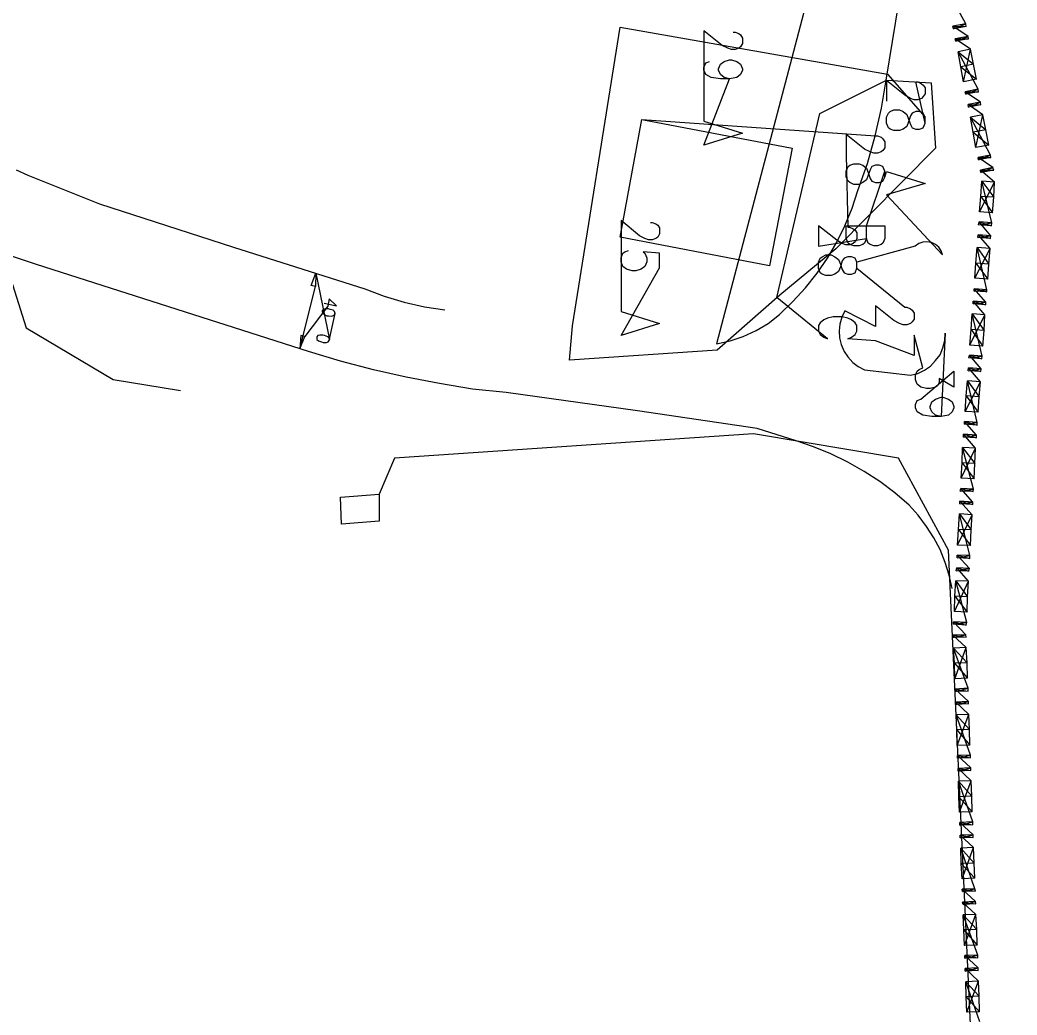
# Model space of a CAD drawing. Header units: metres. Extents: x 0 to 805, y 0 to 1107.
# Drawn here: x 544.3 to 682.6, y 432 to 570.1 of the extents above; entities that cross this region are included whole.
import ezdxf

# ---------------------------------------------------------------- set-up
doc = ezdxf.new("R2010")
doc.units = ezdxf.units.M
for name, color, linetype in [('GUIDES', 8, 'Continuous'), ('PLOTS_ORIGINAL', 3, 'Continuous'), ('ROADS', 7, 'Continuous')]:
    doc.layers.add(name, color=color, linetype=linetype)

msp = doc.modelspace()

# ---------------------------------------------------------------- linework, layer by layer
at = {"layer": 'GUIDES'}
for points in [[(675.51, 569.52), (673.73, 569.2), (675.57, 569.14), (675.51, 569.52)], [(673.73, 569.2), (675.57, 569.14), (673.79, 568.82), (673.73, 569.2)], [(675.82, 567.74), (674.05, 567.42), (675.89, 567.42), (675.82, 567.74)], [(674.05, 567.42), (675.89, 567.42), (674.11, 567.1), (674.05, 567.42)], [(676.14, 566.02), (674.43, 565.64), (676.59, 563.93), (676.14, 566.02)], [(674.43, 565.64), (676.59, 563.93), (674.81, 563.55), (674.43, 565.64)], [(676.59, 563.93), (674.81, 563.55), (676.97, 561.83), (676.59, 563.93)], [(674.81, 563.55), (676.97, 561.83), (675.19, 561.45), (674.81, 563.55)], [(677.22, 560.44), (675.44, 560.06), (677.28, 560.06), (677.22, 560.44)], [(675.44, 560.06), (677.28, 560.06), (675.51, 559.74), (675.44, 560.06)], [(677.54, 558.66), (675.82, 558.34), (677.6, 558.28), (677.54, 558.66)], [(675.82, 558.34), (677.6, 558.28), (675.89, 557.96), (675.82, 558.34)], [(651.44, 552.25), (648.26, 535.93), (627.56, 539.93), (630.55, 556.25), (651.44, 552.25)], [(677.86, 556.88), (676.14, 556.56), (678.3, 554.79), (677.86, 556.88)], [(676.14, 556.56), (678.3, 554.79), (676.52, 554.47), (676.14, 556.56)], [(678.3, 554.79), (676.52, 554.47), (678.68, 552.69), (678.3, 554.79)], [(676.52, 554.47), (678.68, 552.69), (676.9, 552.37), (676.52, 554.47)], [(678.93, 551.29), (677.22, 550.98), (679, 550.98), (678.93, 551.29)], [(677.22, 550.98), (679, 550.98), (677.28, 550.66), (677.22, 550.98)], [(679.25, 549.58), (677.54, 549.2), (679.38, 549.2), (679.25, 549.58)], [(677.54, 549.2), (679.38, 549.2), (677.6, 548.88), (677.54, 549.2)], [(677.73, 547.67), (679.38, 545.45), (677.6, 545.58), (677.73, 547.67)], [(679.51, 547.55), (677.73, 547.67), (679.38, 545.45), (679.51, 547.55)], [(677.6, 545.58), (679.19, 543.29), (677.41, 543.42), (677.6, 545.58)], [(679.38, 545.45), (677.6, 545.58), (679.19, 543.29), (679.38, 545.45)], [(677.35, 542.02), (679.06, 541.51), (677.28, 541.64), (677.35, 542.02)], [(679.13, 541.89), (677.35, 542.02), (679.06, 541.51), (679.13, 541.89)], [(677.22, 540.24), (678.93, 539.74), (677.16, 539.86), (677.22, 540.24)], [(679, 540.12), (677.22, 540.24), (678.93, 539.74), (679, 540.12)], [(677.09, 538.47), (678.68, 536.18), (676.9, 536.31), (677.09, 538.47)], [(678.87, 538.34), (677.09, 538.47), (678.68, 536.18), (678.87, 538.34)], [(676.9, 536.31), (678.55, 534.08), (676.78, 534.21), (676.9, 536.31)], [(678.68, 536.18), (676.9, 536.31), (678.55, 534.08), (678.68, 536.18)], [(585.27, 533.07), (584.7, 533.2), (585.34, 534.91), (585.27, 533.07)], [(678.43, 532.62), (676.65, 532.75), (678.43, 532.31), (678.43, 532.62)], [(676.65, 532.75), (678.43, 532.31), (676.65, 532.43), (676.65, 532.75)], [(588, 529.32), (587.94, 529.58), (587.75, 529.77), (587.3, 529.89), (587.11, 529.96), (586.67, 529.96), (586.35, 529.89), (586.22, 529.7), (586.22, 529.58), (586.29, 529.39), (586.48, 529.19), (586.86, 529), (587.11, 529), (587.56, 528.94), (587.88, 529.07), (587.94, 529.19), (588, 529.32)], [(678.3, 530.91), (676.52, 531.04), (678.3, 530.53), (678.3, 530.91)], [(676.52, 531.04), (678.3, 530.53), (676.52, 530.66), (676.52, 531.04)], [(676.39, 529.26), (678.05, 526.97), (676.27, 527.1), (676.39, 529.26)], [(678.17, 529.13), (676.39, 529.26), (678.05, 526.97), (678.17, 529.13)], [(676.27, 527.1), (677.86, 524.81), (676.08, 524.94), (676.27, 527.1)], [(678.05, 526.97), (676.27, 527.1), (677.86, 524.81), (678.05, 526.97)], [(583.81, 526.15), (583.24, 526.27), (583.11, 524.43), (583.81, 526.15)], [(587.24, 525.7), (587.18, 525.89), (586.99, 526.08), (586.54, 526.27), (586.29, 526.34), (585.91, 526.34), (585.59, 526.27), (585.46, 526.08), (585.46, 525.96), (585.46, 525.7), (585.72, 525.51), (586.1, 525.38), (586.35, 525.32), (586.8, 525.32), (587.05, 525.38), (587.18, 525.58), (587.24, 525.7)], [(676.01, 523.54), (677.73, 523.04), (675.95, 523.16), (676.01, 523.54)], [(677.79, 523.42), (676.01, 523.54), (677.73, 523.04), (677.79, 523.42)], [(675.89, 521.77), (677.6, 521.26), (675.82, 521.38), (675.89, 521.77)], [(677.66, 521.64), (675.89, 521.77), (677.6, 521.26), (677.66, 521.64)], [(675.76, 519.99), (677.35, 517.76), (675.57, 517.89), (675.76, 519.99)], [(677.54, 519.86), (675.76, 519.99), (677.35, 517.76), (677.54, 519.86)], [(675.57, 517.89), (677.22, 515.61), (675.44, 515.73), (675.57, 517.89)], [(677.35, 517.76), (675.57, 517.89), (677.22, 515.61), (677.35, 517.76)], [(677.09, 514.21), (675.32, 514.34), (677.09, 513.83), (677.09, 514.21)], [(675.32, 514.34), (677.09, 513.83), (675.32, 513.95), (675.32, 514.34)], [(676.97, 512.43), (675.19, 512.56), (676.97, 512.05), (676.97, 512.43)], [(675.19, 512.56), (676.97, 512.05), (675.19, 512.18), (675.19, 512.56)], [(675.06, 510.72), (676.78, 508.49), (675, 508.62), (675.06, 510.72)], [(676.84, 510.65), (675.06, 510.72), (676.78, 508.49), (676.84, 510.65)], [(675, 508.62), (676.65, 506.4), (674.87, 506.46), (675, 508.62)], [(676.78, 508.49), (675, 508.62), (676.65, 506.4), (676.78, 508.49)], [(674.81, 505.06), (676.52, 504.62), (674.74, 504.68), (674.81, 505.06)], [(676.59, 504.94), (674.81, 505.06), (676.52, 504.62), (676.59, 504.94)], [(594.1, 504.24), (594.1, 500.49), (588.89, 500.11), (588.76, 503.86), (594.1, 504.24)], [(676.46, 503.16), (674.68, 503.29), (676.46, 502.84), (676.46, 503.16)], [(674.68, 503.29), (676.46, 502.84), (674.68, 502.91), (674.68, 503.29)], [(674.62, 501.51), (676.27, 499.29), (674.49, 499.35), (674.62, 501.51)], [(676.39, 501.38), (674.62, 501.51), (676.27, 499.29), (676.39, 501.38)], [(674.49, 499.35), (676.14, 497.13), (674.36, 497.19), (674.49, 499.35)], [(676.27, 499.29), (674.49, 499.35), (676.14, 497.13), (676.27, 499.29)], [(676.08, 495.73), (674.3, 495.79), (676.08, 495.35), (676.08, 495.73)], [(674.3, 495.79), (676.08, 495.35), (674.3, 495.41), (674.3, 495.79)], [(674.24, 494.02), (675.95, 493.57), (674.17, 493.63), (674.24, 494.02)], [(676.01, 493.95), (674.24, 494.02), (675.95, 493.57), (676.01, 493.95)], [(674.11, 492.24), (675.76, 490.02), (673.98, 490.08), (674.11, 492.24)], [(675.89, 492.17), (674.11, 492.24), (675.76, 490.02), (675.89, 492.17)], [(673.98, 490.08), (675.7, 487.86), (673.92, 487.98), (673.98, 490.08)], [(675.76, 490.02), (673.98, 490.08), (675.7, 487.86), (675.76, 490.02)], [(675.63, 486.46), (673.79, 486.52), (675.57, 486.08), (675.63, 486.46)], [(673.79, 486.52), (675.57, 486.08), (673.79, 486.21), (673.79, 486.52)], [(675.51, 484.74), (673.73, 484.68), (675.57, 484.43), (675.51, 484.74)], [(673.73, 484.68), (675.57, 484.43), (673.73, 484.36), (673.73, 484.68)], [(675.57, 482.97), (673.79, 482.9), (675.7, 480.87), (675.57, 482.97)], [(673.79, 482.9), (675.7, 480.87), (673.92, 480.81), (673.79, 482.9)], [(675.7, 480.87), (673.92, 480.81), (675.76, 478.71), (675.7, 480.87)], [(673.92, 480.81), (675.76, 478.71), (673.98, 478.65), (673.92, 480.81)], [(675.82, 477.32), (674.05, 477.19), (675.82, 476.93), (675.82, 477.32)], [(674.05, 477.19), (675.82, 476.93), (674.05, 476.87), (674.05, 477.19)], [(675.89, 475.47), (674.11, 475.41), (675.89, 475.16), (675.89, 475.47)], [(674.11, 475.41), (675.89, 475.16), (674.11, 475.09), (674.11, 475.41)], [(675.95, 473.7), (674.17, 473.63), (676.01, 471.6), (675.95, 473.7)], [(674.17, 473.63), (676.01, 471.6), (674.24, 471.54), (674.17, 473.63)], [(676.01, 471.6), (674.24, 471.54), (676.08, 469.44), (676.01, 471.6)], [(674.24, 471.54), (676.08, 469.44), (674.3, 469.38), (674.24, 471.54)], [(676.14, 468.04), (674.36, 467.98), (676.14, 467.66), (676.14, 468.04)], [(674.36, 467.98), (676.14, 467.66), (674.36, 467.6), (674.36, 467.98)], [(676.2, 466.27), (674.43, 466.2), (676.2, 465.89), (676.2, 466.27)], [(674.43, 466.2), (676.2, 465.89), (674.43, 465.82), (674.43, 466.2)], [(676.27, 464.49), (674.49, 464.42), (676.33, 462.33), (676.27, 464.49)], [(674.49, 464.42), (676.33, 462.33), (674.55, 462.27), (674.49, 464.42)], [(676.33, 462.33), (674.55, 462.27), (676.39, 460.17), (676.33, 462.33)], [(674.55, 462.27), (676.39, 460.17), (674.62, 460.11), (674.55, 462.27)], [(676.46, 458.77), (674.68, 458.71), (676.46, 458.39), (676.46, 458.77)], [(674.68, 458.71), (676.46, 458.39), (674.68, 458.33), (674.68, 458.71)], [(676.52, 457), (674.74, 456.93), (676.52, 456.61), (676.52, 457)], [(674.74, 456.93), (676.52, 456.61), (674.74, 456.55), (674.74, 456.93)], [(676.59, 455.22), (674.81, 455.15), (676.65, 453.06), (676.59, 455.22)], [(674.81, 455.15), (676.65, 453.06), (674.87, 452.99), (674.81, 455.15)], [(676.65, 453.06), (674.87, 452.99), (676.78, 450.96), (676.65, 453.06)], [(674.87, 452.99), (676.78, 450.96), (675, 450.9), (674.87, 452.99)], [(676.78, 449.5), (675, 449.44), (676.84, 449.18), (676.78, 449.5)], [(675, 449.44), (676.84, 449.18), (675.06, 449.12), (675, 449.44)], [(676.84, 447.72), (675.06, 447.66), (676.9, 447.41), (676.84, 447.72)], [(675.06, 447.66), (676.9, 447.41), (675.12, 447.34), (675.06, 447.66)], [(676.9, 445.95), (675.12, 445.88), (677.03, 443.85), (676.9, 445.95)], [(675.12, 445.88), (677.03, 443.85), (675.25, 443.79), (675.12, 445.88)], [(677.03, 443.85), (675.25, 443.79), (677.09, 441.69), (677.03, 443.85)], [(675.25, 443.79), (677.09, 441.69), (675.32, 441.63), (675.25, 443.79)], [(677.16, 440.29), (675.38, 440.23), (677.16, 439.91), (677.16, 440.29)], [(675.38, 440.23), (677.16, 439.91), (675.38, 439.85), (675.38, 440.23)], [(677.22, 438.52), (675.44, 438.45), (677.22, 438.14), (677.22, 438.52)], [(675.44, 438.45), (677.22, 438.14), (675.44, 438.07), (675.44, 438.45)], [(677.28, 436.68), (675.51, 436.61), (677.35, 434.58), (677.28, 436.68)], [(675.51, 436.61), (677.35, 434.58), (675.57, 434.52), (675.51, 436.61)], [(677.35, 434.58), (675.57, 434.52), (677.41, 432.42), (677.35, 434.58)], [(675.57, 434.52), (677.41, 432.42), (675.63, 432.36), (675.57, 434.52)]]:
    msp.add_lwpolyline(points, close=True, dxfattribs=at)
at = {"layer": 'PLOTS_ORIGINAL'}
for points in [[(669.85, 556.56), (669.6, 557.13), (669.09, 557.33), (668.58, 557.33), (668.08, 557.13), (667.82, 556.75), (667.57, 555.93), (667.31, 555.29), (666.81, 554.91), (666.3, 554.72), (665.54, 554.72), (665.03, 554.91), (664.77, 555.1), (664.52, 555.74), (664.52, 556.56), (664.77, 557.13), (665.03, 557.33), (665.54, 557.58), (666.3, 557.58), (666.81, 557.33), (667.31, 556.94), (667.57, 556.31), (667.82, 555.55), (668.08, 555.1), (668.58, 554.91), (669.09, 554.91), (669.6, 555.1), (669.85, 555.74), (669.85, 556.56)], [(664.27, 549.07), (664.01, 549.71), (663.5, 549.9), (663, 549.9), (662.49, 549.71), (662.23, 549.26), (661.98, 548.5), (661.73, 547.86), (661.22, 547.48), (660.71, 547.23), (659.95, 547.23), (659.44, 547.48), (659.19, 547.67), (658.93, 548.24), (658.93, 549.07), (659.19, 549.71), (659.44, 549.9), (659.95, 550.09), (660.71, 550.09), (661.22, 549.9), (661.73, 549.51), (661.98, 548.88), (662.23, 548.05), (662.49, 547.67), (663, 547.48), (663.5, 547.48), (664.01, 547.67), (664.27, 548.24), (664.27, 549.07)], [(660.39, 536.43), (660.14, 537.01), (659.63, 537.2), (659.12, 537.2), (658.61, 537.01), (658.36, 536.62), (658.11, 535.8), (657.85, 535.16), (657.34, 534.78), (656.84, 534.59), (656.07, 534.59), (655.57, 534.78), (655.31, 534.97), (655.06, 535.61), (655.06, 536.43), (655.31, 537.01), (655.57, 537.2), (656.07, 537.45), (656.84, 537.45), (657.34, 537.2), (657.85, 536.81), (658.11, 536.18), (658.36, 535.42), (658.61, 534.97), (659.12, 534.78), (659.63, 534.78), (660.14, 534.97), (660.39, 535.61), (660.39, 536.43)]]:
    msp.add_lwpolyline(points, close=True, dxfattribs=at)
at = {"layer": 'ROADS'}
for points in [[(678.43, 667.56), (640.9, 525.13), (642.8, 525.51), (644.64, 526.15), (646.42, 526.97), (648.07, 527.92), (649.66, 529.19), (651.5, 530.97), (653.28, 532.88), (654.87, 534.91), (656.33, 537.01), (657.6, 539.23), (658.74, 541.51), (659.76, 543.93), (660.52, 546.4), (661.85, 550.15), (662.93, 553.96), (663.82, 557.83), (664.46, 561.71), (670.62, 599.3)], [(677.47, 431.02), (675.51, 436.61), (677.35, 434.58), (675.57, 434.52), (677.41, 432.42), (675.63, 432.36), (677.28, 436.68), (675.44, 438.45), (677.22, 438.14), (675.44, 438.07), (677.22, 438.52), (675.38, 440.23), (677.16, 439.91), (675.38, 439.85), (677.16, 440.29), (675.12, 445.88), (677.03, 443.85), (675.25, 443.79), (677.09, 441.69), (675.32, 441.63), (676.9, 445.95), (675.06, 447.66), (676.9, 447.41), (675.12, 447.34), (676.84, 447.72), (675, 449.44), (676.84, 449.18), (675.06, 449.12), (676.78, 449.5), (674.81, 455.15), (676.65, 453.06), (674.87, 452.99), (676.78, 450.96), (675, 450.9), (676.59, 455.22), (674.74, 456.93), (676.52, 456.61), (674.74, 456.55), (676.52, 457), (674.68, 458.71), (676.46, 458.39), (674.68, 458.33), (676.46, 458.77), (674.49, 464.42), (676.33, 462.33), (674.55, 462.27), (676.39, 460.17), (674.62, 460.11), (676.27, 464.49), (674.43, 466.2), (676.2, 465.89), (674.43, 465.82), (676.2, 466.27), (674.36, 467.98), (676.14, 467.66), (674.36, 467.6), (676.14, 468.04), (674.17, 473.63), (676.01, 471.6), (674.24, 471.54), (676.08, 469.44), (674.3, 469.38), (675.95, 473.7), (674.11, 475.41), (675.89, 475.16), (674.11, 475.09), (675.89, 475.47), (674.05, 477.19), (675.82, 476.93), (674.05, 476.87), (675.82, 477.32), (673.79, 482.9), (675.7, 480.87), (673.92, 480.81), (675.76, 478.71), (673.98, 478.65), (675.57, 482.97), (673.73, 484.68), (675.57, 484.43), (673.73, 484.36), (675.51, 484.74), (673.79, 486.52), (675.57, 486.08), (673.79, 486.21), (675.63, 486.46), (674.11, 492.24), (675.76, 490.02), (673.98, 490.08), (675.7, 487.86), (673.92, 487.98), (675.89, 492.17), (674.24, 494.02), (675.95, 493.57), (674.17, 493.63), (676.01, 493.95), (674.3, 495.79), (676.08, 495.35), (674.3, 495.41), (676.08, 495.73), (674.62, 501.51), (676.27, 499.29), (674.49, 499.35), (676.14, 497.13), (674.36, 497.19), (676.39, 501.38), (674.68, 503.29), (676.46, 502.84), (674.68, 502.91), (676.46, 503.16), (674.81, 505.06), (676.52, 504.62), (674.74, 504.68), (676.59, 504.94), (675.06, 510.72), (676.78, 508.49), (675, 508.62), (676.65, 506.4), (674.87, 506.46), (676.84, 510.65), (675.19, 512.56), (676.97, 512.05), (675.19, 512.18), (676.97, 512.43), (675.32, 514.34), (677.09, 513.83), (675.32, 513.95), (677.09, 514.21), (675.76, 519.99), (677.35, 517.76), (675.57, 517.89), (677.22, 515.61), (675.44, 515.73), (677.54, 519.86), (675.89, 521.77), (677.6, 521.26), (675.82, 521.38), (677.66, 521.64), (676.01, 523.54), (677.73, 523.04), (675.95, 523.16), (677.79, 523.42), (676.39, 529.26), (678.05, 526.97), (676.27, 527.1), (677.86, 524.81), (676.08, 524.94), (678.17, 529.13), (676.52, 531.04), (678.3, 530.53), (676.52, 530.66), (678.3, 530.91), (676.65, 532.75), (678.43, 532.31), (676.65, 532.43), (678.43, 532.62), (677.09, 538.47), (678.68, 536.18), (676.9, 536.31), (678.55, 534.08), (676.78, 534.21), (678.87, 538.34), (677.22, 540.24), (678.93, 539.74), (677.16, 539.86), (679, 540.12), (677.35, 542.02), (679.06, 541.51), (677.28, 541.64), (679.13, 541.89), (677.73, 547.67), (679.38, 545.45), (677.6, 545.58), (679.19, 543.29), (677.41, 543.42), (679.51, 547.55), (677.54, 549.2), (679.38, 549.2), (677.6, 548.88), (679.25, 549.58), (677.22, 550.98), (679, 550.98), (677.28, 550.66), (678.93, 551.29), (676.14, 556.56), (678.3, 554.79), (676.52, 554.47), (678.68, 552.69), (676.9, 552.37), (677.86, 556.88), (675.82, 558.34), (677.6, 558.28), (675.89, 557.96), (677.54, 558.66), (675.44, 560.06), (677.28, 560.06), (675.51, 559.74), (677.22, 560.44), (674.43, 565.64), (676.59, 563.93), (674.81, 563.55), (676.97, 561.83), (675.19, 561.45), (676.14, 566.02), (674.05, 567.42), (675.89, 567.42), (674.11, 567.1), (675.82, 567.74), (673.73, 569.2), (675.57, 569.14), (673.79, 568.82), (675.51, 569.52), (672.65, 574.79)], [(651.44, 552.25), (648.26, 535.93), (627.56, 539.93), (630.55, 556.25), (663, 553.96), (663.25, 553.96), (663.76, 553.77), (664.01, 553.58), (664.27, 553.13), (664.27, 552.31), (664.01, 551.93), (663.76, 551.74), (663.25, 551.55), (662.74, 551.55), (662.23, 551.74), (661.47, 552.12), (658.93, 554.15), (658.93, 551.29), (659.12, 541.32), (659.38, 541.32), (659.88, 541.07), (660.14, 540.88), (660.39, 540.5), (660.39, 539.67), (660.14, 539.29), (659.88, 539.04), (659.38, 538.85), (658.87, 538.85), (658.36, 539.04), (657.6, 539.48), (655.06, 541.51), (655.06, 538.66), (661.73, 539.74), (661.47, 539.1), (661.22, 538.91), (660.71, 538.72), (659.95, 538.72), (659.44, 538.91), (659.19, 539.1), (658.93, 539.74), (658.93, 541.51), (664.27, 541.51), (664.27, 539.74), (664.01, 539.1), (663.76, 538.91), (663.25, 538.72), (662.74, 538.72), (662.23, 538.91), (661.98, 539.1), (661.73, 539.74), (661.73, 541.51), (664.27, 549.07), (664.01, 549.71), (663.5, 549.9), (663, 549.9), (662.49, 549.71), (662.23, 549.26), (661.98, 548.5), (661.73, 547.86), (661.22, 547.48), (660.71, 547.23), (659.95, 547.23), (659.44, 547.48), (659.19, 547.67), (658.93, 548.24), (658.93, 549.07), (659.19, 549.71), (659.44, 549.9), (659.95, 550.09), (660.71, 550.09), (661.22, 549.9), (661.73, 549.51), (661.98, 548.88), (662.23, 548.05), (662.49, 547.67), (663, 547.48), (663.5, 547.48), (664.01, 547.67), (664.27, 548.24), (664.52, 549.01), (669.85, 547.36), (664.52, 545.77), (672.27, 537.45), (672.08, 538.02), (671.76, 538.53), (671.31, 538.91), (670.74, 539.16), (670.11, 539.29), (669.54, 539.23), (668.97, 539.04), (668.46, 538.66), (660.39, 536.43), (660.14, 537.01), (659.63, 537.2), (659.12, 537.2), (658.61, 537.01), (658.36, 536.62), (658.11, 535.8), (657.85, 535.16), (657.34, 534.78), (656.84, 534.59), (656.07, 534.59), (655.57, 534.78), (655.31, 534.97), (655.06, 535.61), (655.06, 536.43), (655.31, 537.01), (655.57, 537.2), (656.07, 537.45), (656.84, 537.45), (657.34, 537.2), (657.85, 536.81), (658.11, 536.18), (658.36, 535.42), (658.61, 534.97), (659.12, 534.78), (659.63, 534.78), (660.14, 534.97), (660.39, 535.61), (667.06, 530.21), (667.31, 530.21), (667.82, 529.96), (668.08, 529.77), (668.33, 529.39), (668.33, 528.56), (668.08, 528.18), (667.82, 527.92), (667.31, 527.73), (666.81, 527.73), (666.3, 527.92), (665.54, 528.37), (663, 530.4), (663, 527.54), (658.74, 529.7), (658.3, 528.81), (658.04, 527.86), (657.92, 526.91), (657.98, 525.96), (658.23, 525), (658.61, 524.05), (659.12, 523.29), (659.82, 522.53), (660.58, 521.96), (661.47, 521.51), (667.82, 520.75), (668.84, 521), (669.79, 521.45), (670.62, 522.02), (671.31, 522.78), (671.95, 523.61), (672.33, 524.56), (672.58, 525.58), (672.65, 526.59), (672.08, 515.03), (671.31, 515.22), (670.81, 515.67), (670.55, 516.24), (670.55, 516.43), (670.81, 517.07), (671.31, 517.45), (672.08, 517.7), (672.33, 517.7), (673.09, 517.45), (673.6, 517.07), (673.85, 516.43), (673.85, 516.24), (673.6, 515.67), (673.09, 515.22), (672.08, 515.03), (670.81, 515.03), (669.54, 515.22), (668.77, 515.67), (668.52, 516.24), (668.52, 516.69), (668.77, 517.26), (669.28, 517.45), (673.85, 521.32), (673.85, 519.1), (671.82, 520.3), (671.82, 519.73), (671.57, 519.29), (671.31, 519.1), (670.55, 518.91), (670.04, 518.91), (669.28, 519.1), (668.77, 519.54), (668.52, 520.11), (668.52, 520.75), (668.77, 521.32), (669.03, 521.57), (669.54, 521.77), (668.33, 526.34), (668.33, 523.48), (663, 525.51), (659.12, 525.83), (659.63, 526.02), (660.14, 526.4), (660.39, 526.85), (660.39, 527.67), (660.14, 528.05), (659.63, 528.43), (659.12, 528.69), (658.36, 528.88), (657.09, 528.88), (656.33, 528.69), (655.82, 528.43), (655.31, 528.05), (655.06, 527.67), (655.06, 526.85), (655.31, 526.4), (655.82, 526.02), (656.33, 525.83), (649.28, 531.54), (655.25, 557.07), (664.52, 561.71), (670.68, 561.33), (671.31, 552.25), (657.47, 538.28), (649.72, 531.86), (641.03, 524.24), (620.51, 522.84), (620.96, 527.61), (627.56, 569.07), (664.65, 562.53), (669.85, 556.56), (669.6, 557.13), (669.09, 557.33), (668.58, 557.33), (668.08, 557.13), (667.82, 556.75), (667.57, 555.93), (667.31, 555.29), (666.81, 554.91), (666.3, 554.72), (665.54, 554.72), (665.03, 554.91), (664.77, 555.1), (664.52, 555.74), (664.52, 556.56), (664.77, 557.13), (665.03, 557.33), (665.54, 557.58), (666.3, 557.58), (666.81, 557.33), (667.31, 556.94), (667.57, 556.31), (667.82, 555.55), (668.08, 555.1), (668.58, 554.91), (669.09, 554.91), (669.6, 555.1), (669.85, 555.74), (668.58, 561.45), (668.84, 561.45), (669.35, 561.2), (669.6, 561.01), (669.85, 560.63), (669.85, 559.8), (669.6, 559.42), (669.35, 559.17), (668.84, 558.98), (668.33, 558.98), (667.82, 559.17), (667.06, 559.61), (664.52, 561.64), (664.52, 558.79)], [(643.25, 568.37), (643.5, 568.37), (644.01, 568.18), (644.26, 567.99), (644.52, 567.55), (644.52, 566.79), (644.26, 566.34), (644.01, 566.15), (643.5, 565.96), (642.99, 565.96), (642.49, 566.15), (641.72, 566.53), (639.18, 568.56), (639.18, 565.71), (639.18, 555.99), (644.52, 554.34), (639.18, 552.69), (642.74, 561.9), (641.98, 562.09), (641.47, 562.47), (641.22, 563.1), (641.22, 563.29), (641.47, 563.93), (641.98, 564.31), (642.74, 564.5), (642.99, 564.5), (643.76, 564.31), (644.26, 563.93), (644.52, 563.29), (644.52, 563.1), (644.26, 562.47), (643.76, 562.09), (642.74, 561.9), (641.47, 561.9), (640.2, 562.09), (639.44, 562.47), (639.18, 563.1), (639.18, 563.48), (639.44, 564.12), (639.95, 564.31)], [(543.74, 549.26), (545.39, 548.5), (555.3, 544.56), (573.91, 538.53), (592.13, 532.75), (594.8, 531.73), (597.59, 530.91), (600.39, 530.27), (603.24, 529.83)], [(539.17, 546.09), (545.14, 527.35), (557.21, 520.18), (566.54, 518.65)], [(631.75, 541.96), (632.01, 541.96), (632.52, 541.77), (632.77, 541.58), (633.02, 541.2), (633.02, 540.37), (632.77, 539.93), (632.52, 539.74), (632.01, 539.55), (631.5, 539.55), (630.99, 539.74), (630.23, 540.12), (627.69, 542.21), (627.69, 539.35), (627.69, 529.58), (633.02, 527.92), (627.69, 526.27), (633.02, 535.67), (633.02, 537.7), (630.74, 537.89), (630.99, 537.7), (631.25, 537.07), (631.25, 536.5), (630.99, 535.86), (630.48, 535.48), (629.72, 535.23), (629.21, 535.23), (628.45, 535.48), (627.94, 535.86), (627.69, 536.5), (627.69, 537.07), (627.94, 537.7), (628.2, 537.89), (628.71, 538.08)], [(673.6, 491.16), (673.22, 493), (672.65, 494.78), (671.95, 496.56), (671.06, 498.21), (670.04, 499.79), (668.9, 501.32), (667.63, 502.72), (665.66, 504.43), (663.57, 506.02), (661.41, 507.41), (659.12, 508.68), (656.77, 509.83), (654.36, 510.84), (651.95, 511.67), (646.55, 513.38), (629.98, 515.8), (611.75, 518.34), (607.05, 518.84), (602.48, 519.61), (597.85, 520.5), (593.34, 521.51), (588.76, 522.72), (584.32, 524.05), (546.6, 536.12), (543.11, 537.26)], [(586.48, 530.78), (588.19, 530.4), (587.18, 531.35), (586.99, 530.34), (583.81, 526.15), (583.24, 526.27), (583.11, 524.43), (585.27, 533.07), (584.7, 533.2), (585.34, 534.91), (587.24, 525.7), (587.18, 525.89), (586.99, 526.08), (586.54, 526.27), (586.29, 526.34), (585.91, 526.34), (585.59, 526.27), (585.46, 526.08), (585.46, 525.96), (585.46, 525.7), (585.72, 525.51), (586.1, 525.38), (586.35, 525.32), (586.8, 525.32), (587.05, 525.38), (587.18, 525.58), (588, 529.32), (587.94, 529.58), (587.75, 529.77), (587.3, 529.89), (587.11, 529.96), (586.67, 529.96), (586.35, 529.89), (586.22, 529.7), (586.22, 529.58), (586.29, 529.39), (586.48, 529.19), (586.86, 529), (587.11, 529), (587.56, 528.94), (587.88, 529.07), (587.94, 529.19)], [(682.62, 291.13), (673.09, 496.49), (666.17, 509.26), (646.04, 512.62), (596.26, 509.26), (594.1, 504.24), (594.1, 500.49), (588.89, 500.11), (588.76, 503.86)]]:
    msp.add_lwpolyline(points, dxfattribs=at)

doc.saveas('drawing.dxf')
